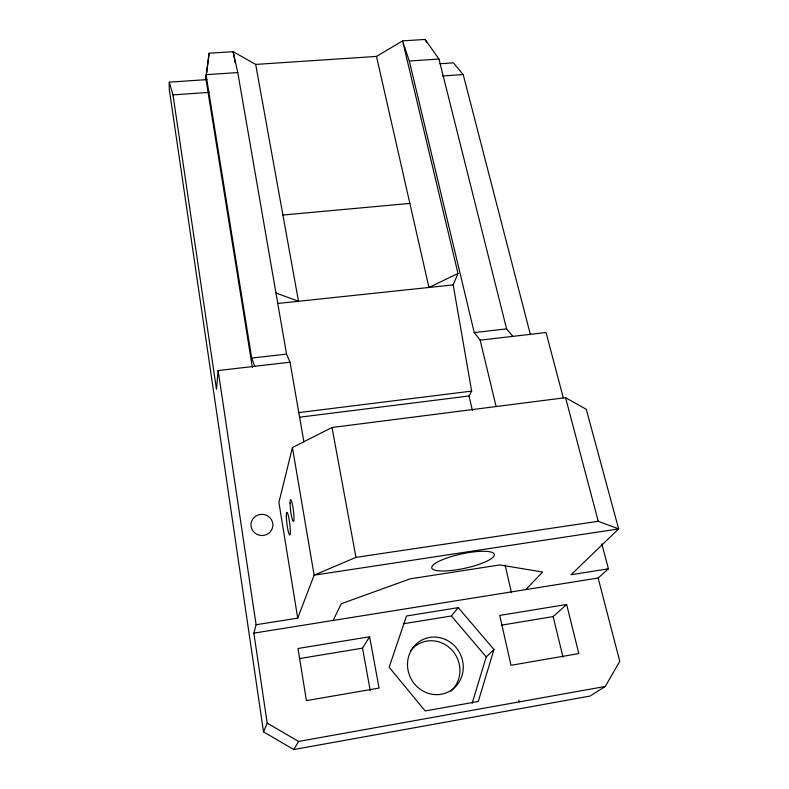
<?xml version="1.0" encoding="UTF-8"?>
<svg xmlns="http://www.w3.org/2000/svg" width="789" height="789" viewBox="0 0 789 789"><rect width="100%" height="100%" fill="white"/><g stroke="black" fill="none" stroke-linecap="round" stroke-linejoin="round"><path stroke-width="1.18" d="M206.866 79.61L169.27 82.164L169.231 89.108L263.516 731.867L293.784 749.55L590.133 696.036L605.262 686.45L619.769 661.32L598.121 578.021L608.418 568.81L601.839 543.868M252.362 367.378L205.85 78.575L209.124 53.218L233.169 51.689L255.675 64.412L376.491 56.423L402.568 40.88L425.113 39.45L438.96 59.027L506.587 328.855L512.87 336.37L546.047 332.504L563.287 397.814M303.903 441.919L290.027 362.2L218.149 370.554L216.472 389.273L172.988 94.897L169.27 82.164M205.85 78.575L206.323 74.955M206.629 72.539L209.124 53.218M608.418 568.81L571.029 574.747L618.625 528.896L586.276 409.323L565.565 397.666L332.021 427.5L292.423 447.55L278.902 502.425L297.719 618.132L256.1 624.74L253.861 633.133L267.195 723.119L263.516 731.867M493.963 649.505L478.272 701.49L425.182 710.938L389.145 667.267L406.503 615.992L458.241 607.648L493.963 649.505L486.241 656.931L472.177 703.186M297.719 618.132L314.121 575.171L292.423 447.55M472.384 410.349L469.051 395.989L471.654 391.107L453.182 284.908L458.005 273.467L402.568 40.88L409.304 61.019L474.258 332.603L480.146 340.148L496.113 406.562M333.126 620.44L341.262 603.733L410.112 578.85L499.832 564.934L542.645 572.035L525.799 589.59M293.784 749.55L298.607 741.443L605.262 686.45M370.219 690.582L362.526 648.154L369.607 636.753L298.005 648.479L306.398 700.642L379.075 688.077L369.607 636.753M403.248 623.803L451.416 615.972L458.241 607.648M501.567 625.135L553.158 616.594L566.65 604.473L578.81 653.578L510.996 665.285L499.733 615.43L566.65 604.473M458.005 273.467L428.95 287.462L277.807 303.469M355.967 557.359L314.121 575.171L618.625 528.896L598.23 521.282L355.967 557.359L332.021 427.5M299.406 658.598L362.526 648.154M253.861 633.133L598.121 578.021M299.564 417.213L469.051 395.989M298.232 412.667L471.654 391.107M474.258 332.603L506.587 328.855M480.146 340.148L512.87 336.37M286.545 354.123L237.765 72.558L206.037 74.689L251.691 358.058L286.545 354.123L290.027 362.2M453.182 284.908L428.95 287.462L376.491 56.423M282.916 215.032L409.876 203.424M172.988 94.897L209.203 92.362M442.678 75.981L463.192 74.541L530.386 334.615M439.996 63.751L453.399 62.844L463.192 74.541M409.304 61.019L438.96 59.027M275.972 292.975L298.518 301.299L255.675 64.412M267.195 723.119L298.607 741.443M451.416 615.972L486.241 656.931M425.113 39.45L426.839 42.636M251.691 358.058L254.739 366.313M565.565 397.666L598.23 521.282M553.158 616.594L562.971 657.069M505.068 565.003L511.459 592.618M518.906 700.277L519.27 701.875M233.169 51.689L237.765 72.558M233.209 51.906L235.092 62.795M218.149 370.554L256.1 624.74M410.793 650.471A28.808 27.27 63.2 0 1 451.219 649.327A28.808 27.27 63.2 0 1 450.933 691.125M445.588 558.454L439.365 561.038A32.004 7.357 -12.2 0 0 439.374 570.881A32.004 7.357 -12.2 0 0 479.939 564.036L486.103 561.541A32.004 7.357 -12.2 0 0 486.843 551.403A32.004 7.357 -12.2 0 0 445.588 558.454M286.328 516.331A11.421 1.4 82.7 0 0 289.474 534.824A11.421 1.4 82.7 0 0 289.188 519.892A11.421 1.4 82.7 0 0 286.328 516.331M255.439 533.453A10.957 10.592 3 0 0 272.807 526.115A10.957 10.592 3 0 0 257.49 515.227A10.957 10.592 3 0 0 255.439 533.453M290.056 503.116A10.957 1.391 82.7 0 0 293.025 521.095A10.957 1.391 82.7 0 0 292.946 507.268A10.957 1.391 82.7 0 0 290.056 503.116M407.518 663.204A29.124 27.556 62.4 0 0 448.182 692.012A29.124 27.556 62.4 0 0 450.45 642.354A29.124 27.556 62.4 0 0 407.518 663.204"/></g></svg>
